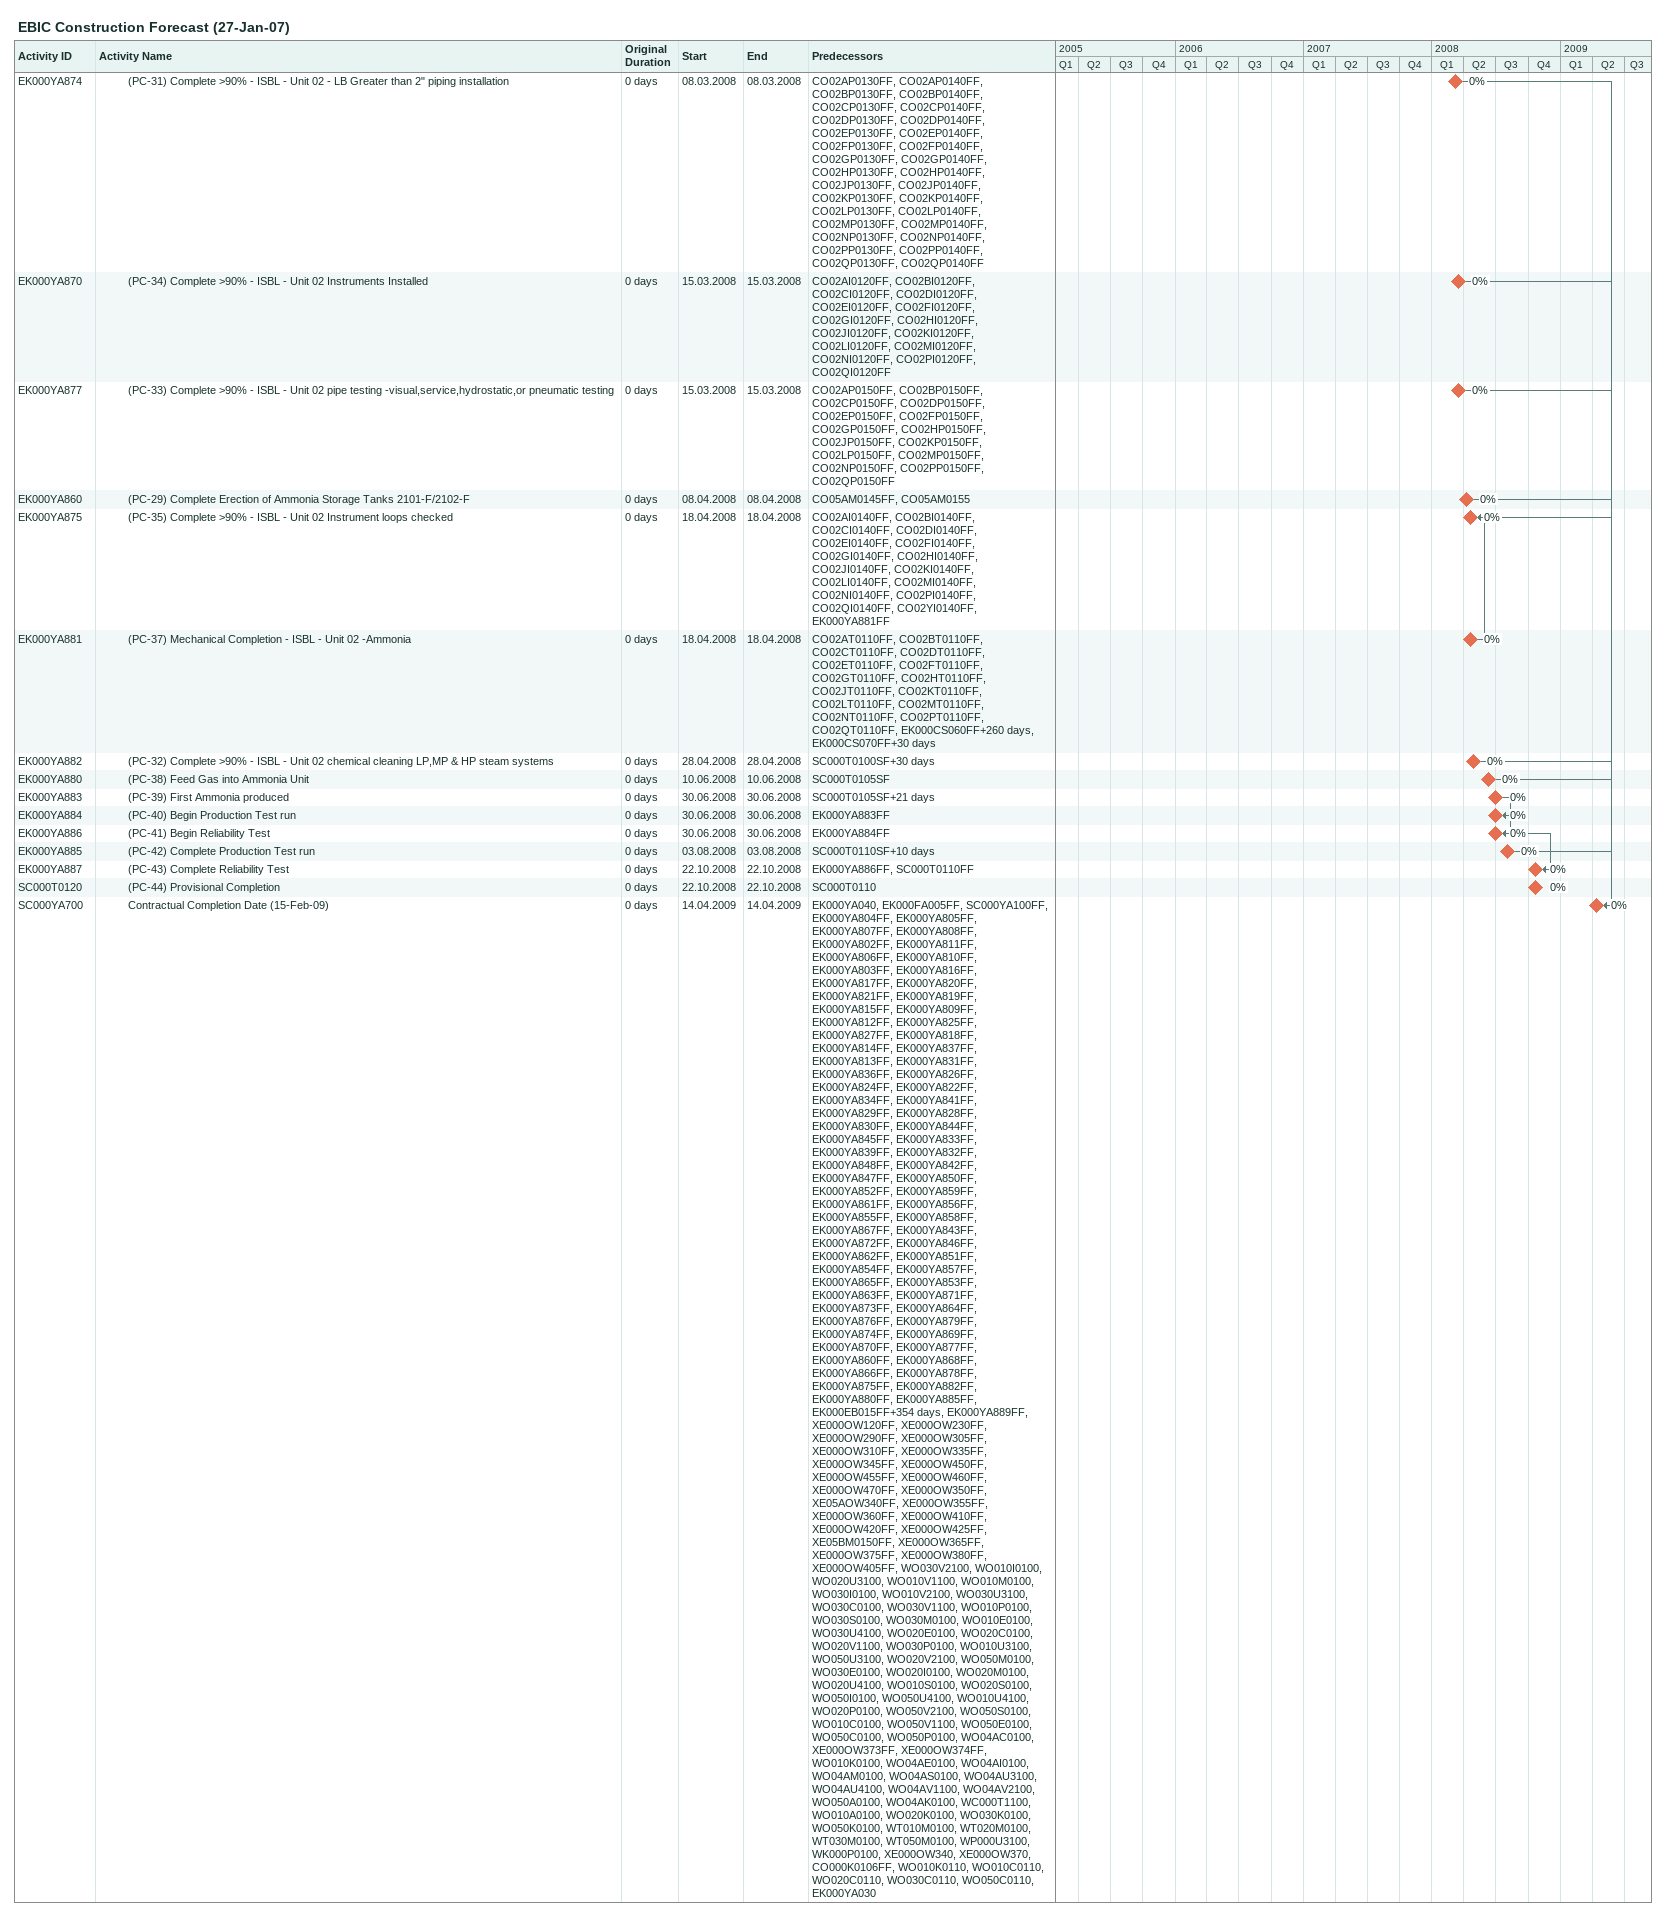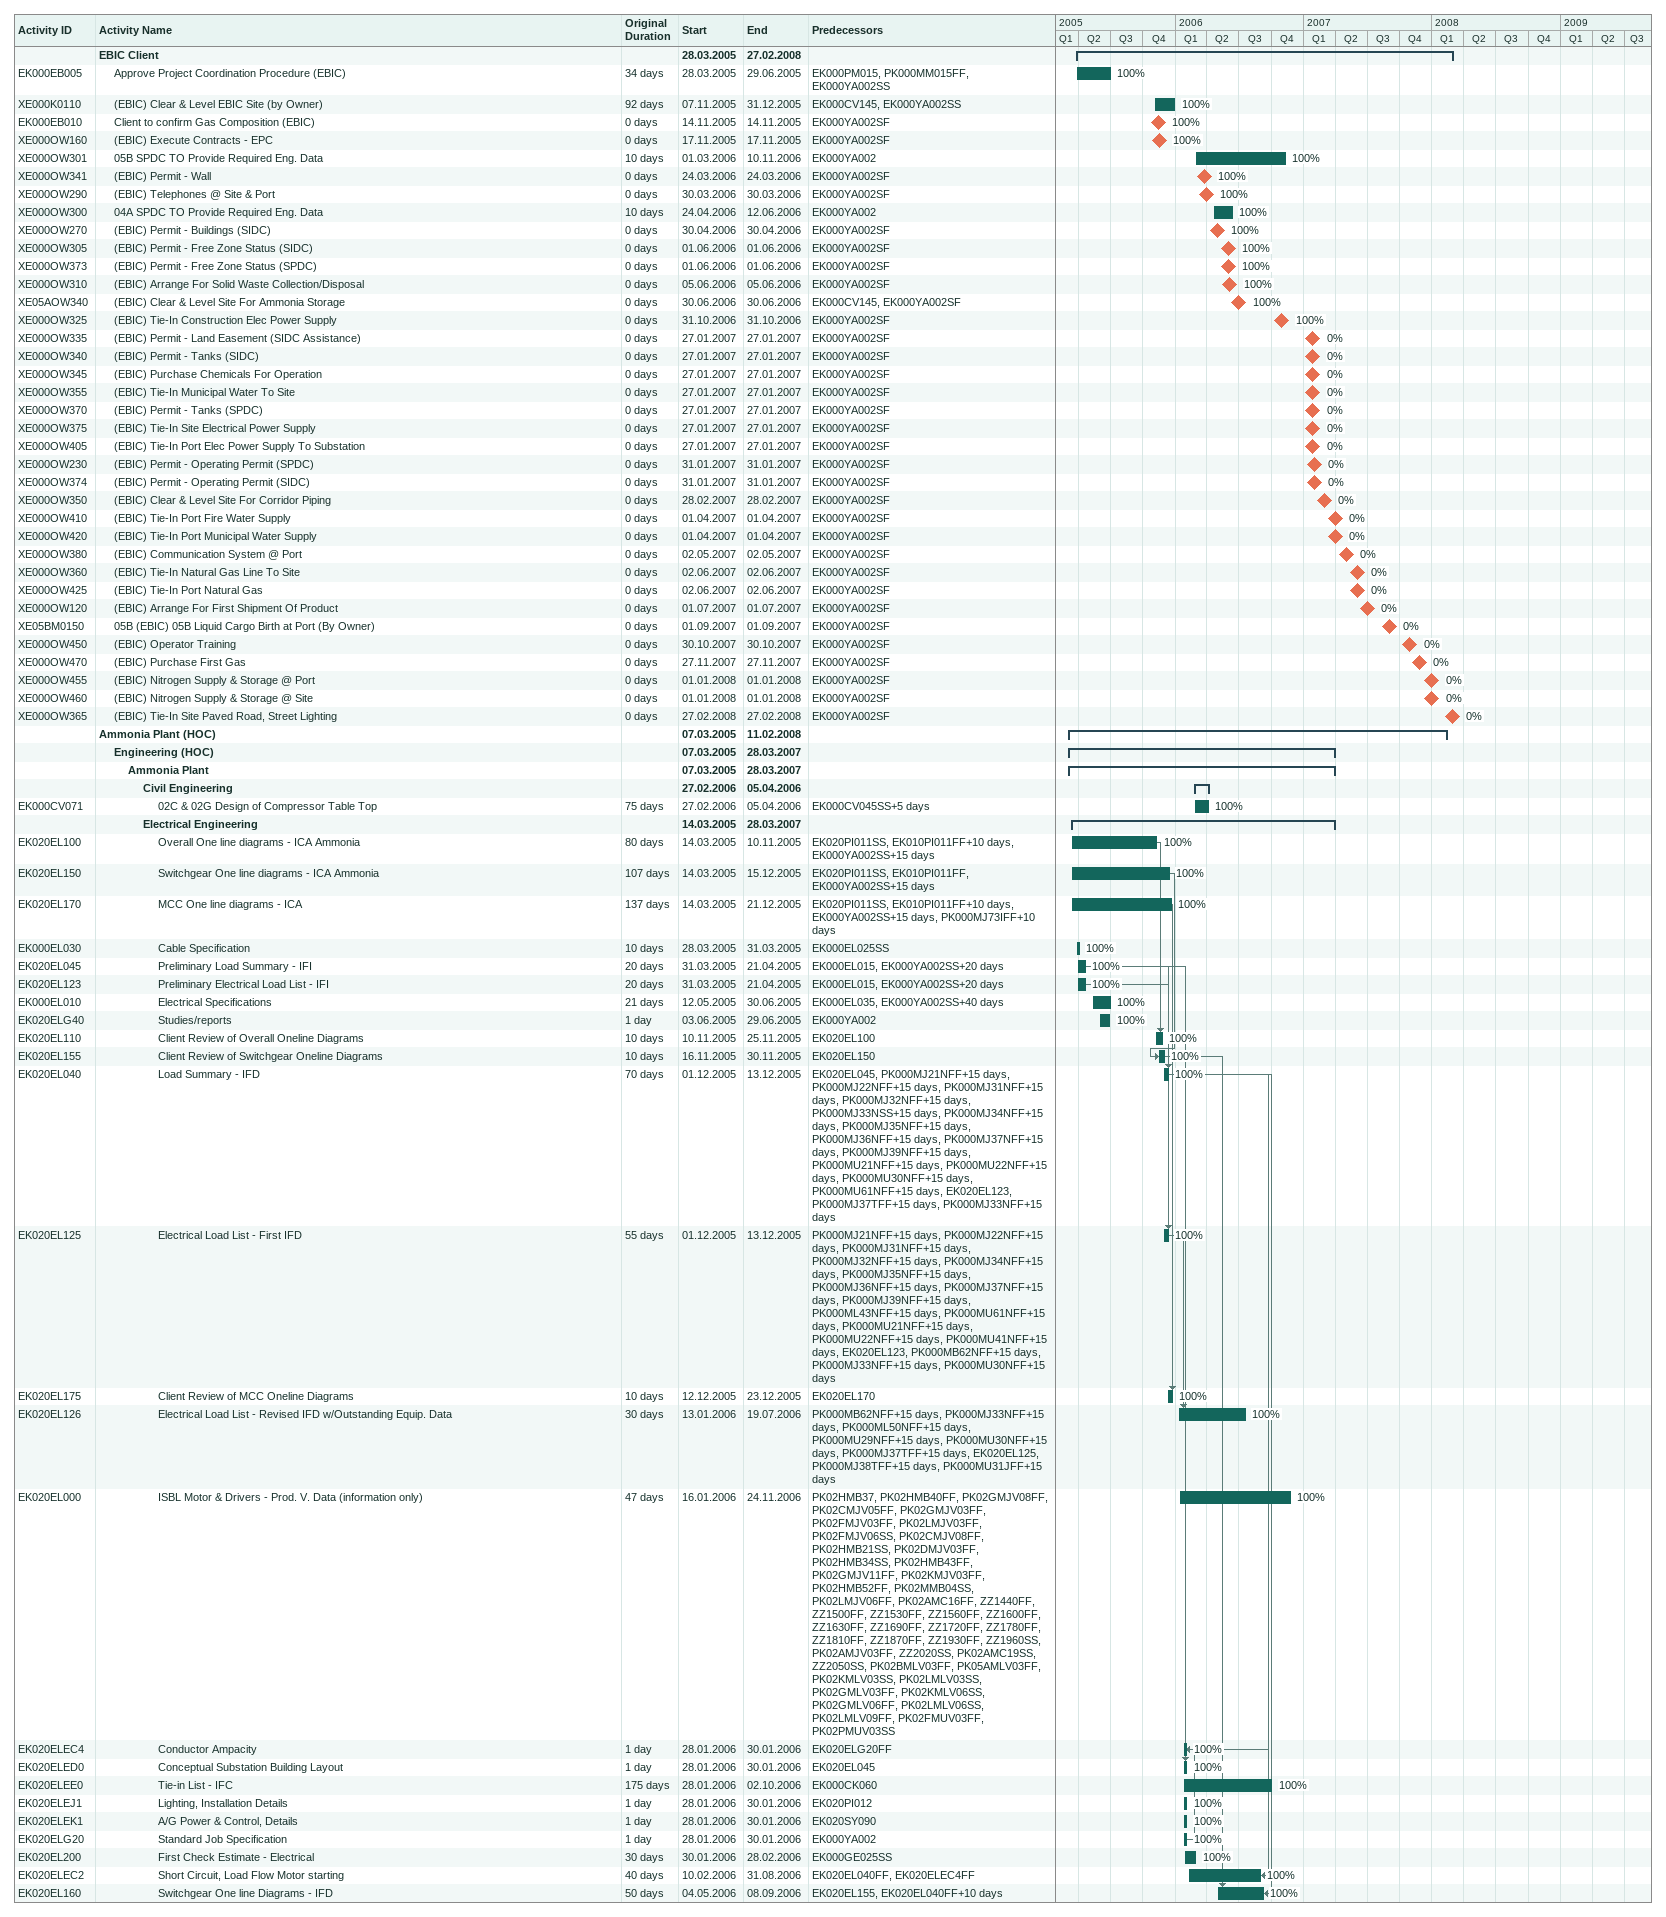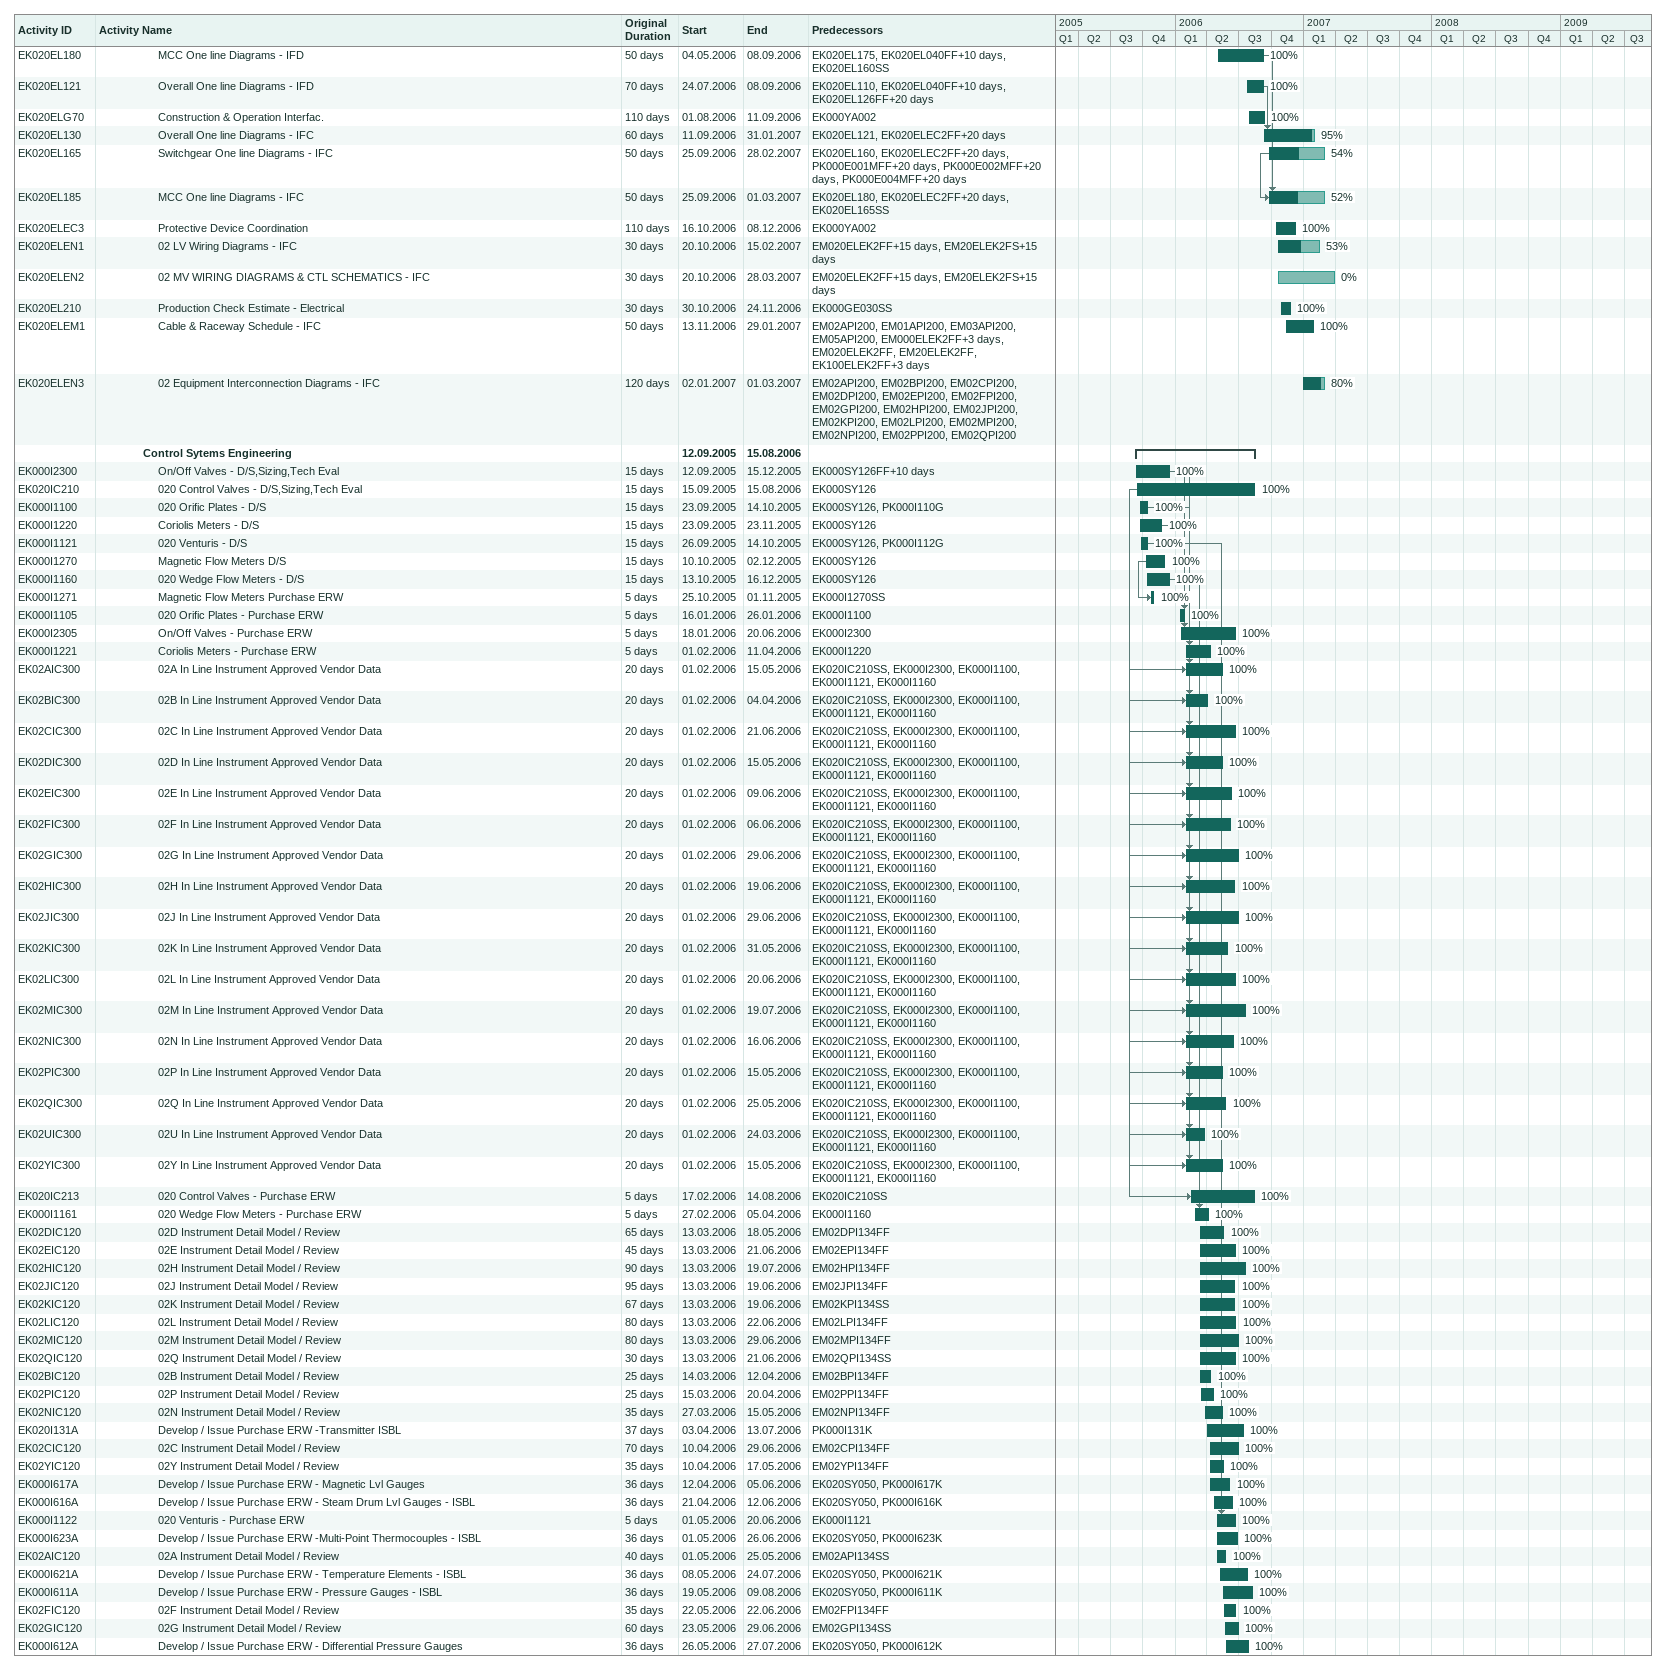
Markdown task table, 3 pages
EBIC Construction Forecast (27-Jan-07)

| ID | Level | Task | Original duration | Start | Finish | Predecessors | % complete |
|---|---|---|---|---|---|---|---|
| EK000YA874 | 3 | (PC-31) Complete >90% - ISBL - Unit 02 - LB Greater than 2" piping installation | 0d | 2008-03-08 | 2008-03-08 | CO02AP0130FF, CO02AP0140FF, CO02BP0130FF, CO02BP0140FF, CO02CP0130FF, CO02CP0140FF, CO02DP0130FF, CO02DP0140FF, CO02EP0130FF, CO02EP0140FF, CO02FP0130FF, CO02FP0140FF, CO02GP0130FF, CO02GP0140FF, CO02HP0130FF, CO02HP0140FF, CO02JP0130FF, CO02JP0140FF, CO02KP0130FF, CO02KP0140FF, CO02LP0130FF, CO02LP0140FF, CO02MP0130FF, CO02MP0140FF, CO02NP0130FF, CO02NP0140FF, CO02PP0130FF, CO02PP0140FF, CO02QP0130FF, CO02QP0140FF | 0 |
| EK000YA870 | 3 | (PC-34) Complete >90% - ISBL - Unit 02 Instruments Installed | 0d | 2008-03-15 | 2008-03-15 | CO02AI0120FF, CO02BI0120FF, CO02CI0120FF, CO02DI0120FF, CO02EI0120FF, CO02FI0120FF, CO02GI0120FF, CO02HI0120FF, CO02JI0120FF, CO02KI0120FF, CO02LI0120FF, CO02MI0120FF, CO02NI0120FF, CO02PI0120FF, CO02QI0120FF | 0 |
| EK000YA877 | 3 | (PC-33) Complete >90% - ISBL - Unit 02 pipe testing -visual,service,hydrostatic,or pneumatic testing | 0d | 2008-03-15 | 2008-03-15 | CO02AP0150FF, CO02BP0150FF, CO02CP0150FF, CO02DP0150FF, CO02EP0150FF, CO02FP0150FF, CO02GP0150FF, CO02HP0150FF, CO02JP0150FF, CO02KP0150FF, CO02LP0150FF, CO02MP0150FF, CO02NP0150FF, CO02PP0150FF, CO02QP0150FF | 0 |
| EK000YA860 | 3 | (PC-29) Complete Erection of Ammonia Storage Tanks 2101-F/2102-F | 0d | 2008-04-08 | 2008-04-08 | CO05AM0145FF, CO05AM0155 | 0 |
| EK000YA875 | 3 | (PC-35) Complete >90% - ISBL - Unit 02 Instrument loops checked | 0d | 2008-04-18 | 2008-04-18 | CO02AI0140FF, CO02BI0140FF, CO02CI0140FF, CO02DI0140FF, CO02EI0140FF, CO02FI0140FF, CO02GI0140FF, CO02HI0140FF, CO02JI0140FF, CO02KI0140FF, CO02LI0140FF, CO02MI0140FF, CO02NI0140FF, CO02PI0140FF, CO02QI0140FF, CO02YI0140FF, EK000YA881FF | 0 |
| EK000YA881 | 3 | (PC-37) Mechanical Completion - ISBL - Unit 02 -Ammonia | 0d | 2008-04-18 | 2008-04-18 | CO02AT0110FF, CO02BT0110FF, CO02CT0110FF, CO02DT0110FF, CO02ET0110FF, CO02FT0110FF, CO02GT0110FF, CO02HT0110FF, CO02JT0110FF, CO02KT0110FF, CO02LT0110FF, CO02MT0110FF, CO02NT0110FF, CO02PT0110FF, CO02QT0110FF, EK000CS060FF+260d, EK000CS070FF+30d | 0 |
| EK000YA882 | 3 | (PC-32) Complete >90% - ISBL - Unit 02 chemical cleaning LP,MP & HP steam systems | 0d | 2008-04-28 | 2008-04-28 | SC000T0100SF+30d | 0 |
| EK000YA880 | 3 | (PC-38) Feed Gas into Ammonia Unit | 0d | 2008-06-10 | 2008-06-10 | SC000T0105SF | 0 |
| EK000YA883 | 3 | (PC-39) First Ammonia produced | 0d | 2008-06-30 | 2008-06-30 | SC000T0105SF+21d | 0 |
| EK000YA884 | 3 | (PC-40) Begin Production Test run | 0d | 2008-06-30 | 2008-06-30 | EK000YA883FF | 0 |
| EK000YA886 | 3 | (PC-41) Begin Reliability Test | 0d | 2008-06-30 | 2008-06-30 | EK000YA884FF | 0 |
| EK000YA885 | 3 | (PC-42) Complete Production Test run | 0d | 2008-08-03 | 2008-08-03 | SC000T0110SF+10d | 0 |
| EK000YA887 | 3 | (PC-43) Complete Reliability Test | 0d | 2008-10-22 | 2008-10-22 | EK000YA886FF, SC000T0110FF | 0 |
| SC000T0120 | 3 | (PC-44) Provisional Completion | 0d | 2008-10-22 | 2008-10-22 | SC000T0110 | 0 |
| SC000YA700 | 3 | Contractual Completion Date (15-Feb-09) | 0d | 2009-04-14 | 2009-04-14 | EK000YA040, EK000FA005FF, SC000YA100FF, EK000YA804FF, EK000YA805FF, EK000YA807FF, EK000YA808FF, EK000YA802FF, EK000YA811FF, EK000YA806FF, EK000YA810FF, EK000YA803FF, EK000YA816FF, EK000YA817FF, EK000YA820FF, EK000YA821FF, EK000YA819FF, EK000YA815FF, EK000YA809FF, EK000YA812FF, EK000YA825FF, EK000YA827FF, EK000YA818FF, EK000YA814FF, EK000YA837FF, EK000YA813FF, EK000YA831FF, EK000YA836FF, EK000YA826FF, EK000YA824FF, EK000YA822FF, EK000YA834FF, EK000YA841FF, EK000YA829FF, EK000YA828FF, EK000YA830FF, EK000YA844FF, EK000YA845FF, EK000YA833FF, EK000YA839FF, EK000YA832FF, EK000YA848FF, EK000YA842FF, EK000YA847FF, EK000YA850FF, EK000YA852FF, EK000YA859FF, EK000YA861FF, EK000YA856FF, EK000YA855FF, EK000YA858FF, EK000YA867FF, EK000YA843FF, EK000YA872FF, EK000YA846FF, EK000YA862FF, EK000YA851FF, EK000YA854FF, EK000YA857FF, EK000YA865FF, EK000YA853FF, EK000YA863FF, EK000YA871FF, EK000YA873FF, EK000YA864FF, EK000YA876FF, EK000YA879FF, EK000YA874FF, EK000YA869FF, EK000YA870FF, EK000YA877FF, EK000YA860FF, EK000YA868FF, EK000YA866FF, EK000YA878FF, EK000YA875FF, EK000YA882FF, EK000YA880FF, EK000YA885FF, EK000EB015FF+354d, EK000YA889FF, XE000OW120FF, XE000OW230FF, XE000OW290FF, XE000OW305FF, XE000OW310FF, XE000OW335FF, XE000OW345FF, XE000OW450FF, XE000OW455FF, XE000OW460FF, XE000OW470FF, XE000OW350FF, XE05AOW340FF, XE000OW355FF, XE000OW360FF, XE000OW410FF, XE000OW420FF, XE000OW425FF, XE05BM0150FF, XE000OW365FF, XE000OW375FF, XE000OW380FF, XE000OW405FF, WO030V2100, WO010I0100, WO020U3100, WO010V1100, WO010M0100, WO030I0100, WO010V2100, WO030U3100, WO030C0100, WO030V1100, WO010P0100, WO030S0100, WO030M0100, WO010E0100, WO030U4100, WO020E0100, WO020C0100, WO020V1100, WO030P0100, WO010U3100, WO050U3100, WO020V2100, WO050M0100, WO030E0100, WO020I0100, WO020M0100, WO020U4100, WO010S0100, WO020S0100, WO050I0100, WO050U4100, WO010U4100, WO020P0100, WO050V2100, WO050S0100, WO010C0100, WO050V1100, WO050E0100, WO050C0100, WO050P0100, WO04AC0100, XE000OW373FF, XE000OW374FF, WO010K0100, WO04AE0100, WO04AI0100, WO04AM0100, WO04AS0100, WO04AU3100, WO04AU4100, WO04AV1100, WO04AV2100, WO050A0100, WO04AK0100, WC000T1100, WO010A0100, WO020K0100, WO030K0100, WO050K0100, WT010M0100, WT020M0100, WT030M0100, WT050M0100, WP000U3100, WK000P0100, XE000OW340, XE000OW370, CO000K0106FF, WO010K0110, WO010C0110, WO020C0110, WO030C0110, WO050C0110, EK000YA030 | 0 |
|  | 1 | **EBIC Client** |  | 2005-03-28 | 2008-02-27 |  |  |
| EK000EB005 | 2 | Approve Project Coordination Procedure (EBIC) | 34d | 2005-03-28 | 2005-06-29 | EK000PM015, PK000MM015FF, EK000YA002SS | 100 |
| XE000K0110 | 2 | (EBIC) Clear & Level EBIC Site (by Owner) | 92d | 2005-11-07 | 2005-12-31 | EK000CV145, EK000YA002SS | 100 |
| EK000EB010 | 2 | Client to confirm Gas Composition (EBIC) | 0d | 2005-11-14 | 2005-11-14 | EK000YA002SF | 100 |
| XE000OW160 | 2 | (EBIC) Execute Contracts - EPC | 0d | 2005-11-17 | 2005-11-17 | EK000YA002SF | 100 |
| XE000OW301 | 2 | 05B SPDC TO Provide Required Eng. Data | 10d | 2006-03-01 | 2006-11-10 | EK000YA002 | 100 |
| XE000OW341 | 2 | (EBIC) Permit - Wall | 0d | 2006-03-24 | 2006-03-24 | EK000YA002SF | 100 |
| XE000OW290 | 2 | (EBIC) Telephones @ Site & Port | 0d | 2006-03-30 | 2006-03-30 | EK000YA002SF | 100 |
| XE000OW300 | 2 | 04A SPDC TO Provide Required Eng. Data | 10d | 2006-04-24 | 2006-06-12 | EK000YA002 | 100 |
| XE000OW270 | 2 | (EBIC) Permit - Buildings (SIDC) | 0d | 2006-04-30 | 2006-04-30 | EK000YA002SF | 100 |
| XE000OW305 | 2 | (EBIC) Permit - Free Zone Status (SIDC) | 0d | 2006-06-01 | 2006-06-01 | EK000YA002SF | 100 |
| XE000OW373 | 2 | (EBIC) Permit - Free Zone Status (SPDC) | 0d | 2006-06-01 | 2006-06-01 | EK000YA002SF | 100 |
| XE000OW310 | 2 | (EBIC) Arrange For Solid Waste Collection/Disposal | 0d | 2006-06-05 | 2006-06-05 | EK000YA002SF | 100 |
| XE05AOW340 | 2 | (EBIC) Clear & Level Site For Ammonia Storage | 0d | 2006-06-30 | 2006-06-30 | EK000CV145, EK000YA002SF | 100 |
| XE000OW325 | 2 | (EBIC) Tie-In Construction Elec Power Supply | 0d | 2006-10-31 | 2006-10-31 | EK000YA002SF | 100 |
| XE000OW335 | 2 | (EBIC) Permit - Land Easement (SIDC Assistance) | 0d | 2007-01-27 | 2007-01-27 | EK000YA002SF | 0 |
| XE000OW340 | 2 | (EBIC) Permit - Tanks (SIDC) | 0d | 2007-01-27 | 2007-01-27 | EK000YA002SF | 0 |
| XE000OW345 | 2 | (EBIC) Purchase Chemicals For Operation | 0d | 2007-01-27 | 2007-01-27 | EK000YA002SF | 0 |
| XE000OW355 | 2 | (EBIC) Tie-In Municipal Water To Site | 0d | 2007-01-27 | 2007-01-27 | EK000YA002SF | 0 |
| XE000OW370 | 2 | (EBIC) Permit - Tanks (SPDC) | 0d | 2007-01-27 | 2007-01-27 | EK000YA002SF | 0 |
| XE000OW375 | 2 | (EBIC) Tie-In Site Electrical Power Supply | 0d | 2007-01-27 | 2007-01-27 | EK000YA002SF | 0 |
| XE000OW405 | 2 | (EBIC) Tie-In Port Elec Power Supply To Substation | 0d | 2007-01-27 | 2007-01-27 | EK000YA002SF | 0 |
| XE000OW230 | 2 | (EBIC) Permit - Operating Permit (SPDC) | 0d | 2007-01-31 | 2007-01-31 | EK000YA002SF | 0 |
| XE000OW374 | 2 | (EBIC) Permit - Operating Permit (SIDC) | 0d | 2007-01-31 | 2007-01-31 | EK000YA002SF | 0 |
| XE000OW350 | 2 | (EBIC) Clear & Level Site For Corridor Piping | 0d | 2007-02-28 | 2007-02-28 | EK000YA002SF | 0 |
| XE000OW410 | 2 | (EBIC) Tie-In Port Fire Water Supply | 0d | 2007-04-01 | 2007-04-01 | EK000YA002SF | 0 |
| XE000OW420 | 2 | (EBIC) Tie-In Port Municipal Water Supply | 0d | 2007-04-01 | 2007-04-01 | EK000YA002SF | 0 |
| XE000OW380 | 2 | (EBIC) Communication System @ Port | 0d | 2007-05-02 | 2007-05-02 | EK000YA002SF | 0 |
| XE000OW360 | 2 | (EBIC) Tie-In Natural Gas Line To Site | 0d | 2007-06-02 | 2007-06-02 | EK000YA002SF | 0 |
| XE000OW425 | 2 | (EBIC) Tie-In Port Natural Gas | 0d | 2007-06-02 | 2007-06-02 | EK000YA002SF | 0 |
| XE000OW120 | 2 | (EBIC) Arrange For First Shipment Of Product | 0d | 2007-07-01 | 2007-07-01 | EK000YA002SF | 0 |
| XE05BM0150 | 2 | 05B (EBIC) 05B Liquid Cargo Birth at Port (By Owner) | 0d | 2007-09-01 | 2007-09-01 | EK000YA002SF | 0 |
| XE000OW450 | 2 | (EBIC) Operator Training | 0d | 2007-10-30 | 2007-10-30 | EK000YA002SF | 0 |
| XE000OW470 | 2 | (EBIC) Purchase First Gas | 0d | 2007-11-27 | 2007-11-27 | EK000YA002SF | 0 |
| XE000OW455 | 2 | (EBIC) Nitrogen Supply & Storage @ Port | 0d | 2008-01-01 | 2008-01-01 | EK000YA002SF | 0 |
| XE000OW460 | 2 | (EBIC) Nitrogen Supply & Storage @ Site | 0d | 2008-01-01 | 2008-01-01 | EK000YA002SF | 0 |
| XE000OW365 | 2 | (EBIC) Tie-In Site Paved Road, Street Lighting | 0d | 2008-02-27 | 2008-02-27 | EK000YA002SF | 0 |
|  | 1 | **Ammonia Plant (HOC)** |  | 2005-03-07 | 2008-02-11 |  |  |
|  | 2 | **Engineering (HOC)** |  | 2005-03-07 | 2007-03-28 |  |  |
|  | 3 | **Ammonia Plant** |  | 2005-03-07 | 2007-03-28 |  |  |
|  | 4 | **Civil Engineering** |  | 2006-02-27 | 2006-04-05 |  |  |
| EK000CV071 | 5 | 02C & 02G Design of Compressor Table Top | 75d | 2006-02-27 | 2006-04-05 | EK000CV045SS+5d | 100 |
|  | 4 | **Electrical Engineering** |  | 2005-03-14 | 2007-03-28 |  |  |
| EK020EL100 | 5 | Overall One line diagrams - ICA Ammonia | 80d | 2005-03-14 | 2005-11-10 | EK020PI011SS, EK010PI011FF+10d, EK000YA002SS+15d | 100 |
| EK020EL150 | 5 | Switchgear One line diagrams - ICA Ammonia | 107d | 2005-03-14 | 2005-12-15 | EK020PI011SS, EK010PI011FF, EK000YA002SS+15d | 100 |
| EK020EL170 | 5 | MCC One line diagrams - ICA | 137d | 2005-03-14 | 2005-12-21 | EK020PI011SS, EK010PI011FF+10d, EK000YA002SS+15d, PK000MJ73IFF+10d | 100 |
| EK000EL030 | 5 | Cable Specification | 10d | 2005-03-28 | 2005-03-31 | EK000EL025SS | 100 |
| EK020EL045 | 5 | Preliminary Load Summary - IFI | 20d | 2005-03-31 | 2005-04-21 | EK000EL015, EK000YA002SS+20d | 100 |
| EK020EL123 | 5 | Preliminary Electrical Load List - IFI | 20d | 2005-03-31 | 2005-04-21 | EK000EL015, EK000YA002SS+20d | 100 |
| EK000EL010 | 5 | Electrical Specifications | 21d | 2005-05-12 | 2005-06-30 | EK000EL035, EK000YA002SS+40d | 100 |
| EK020ELG40 | 5 | Studies/reports | 1d | 2005-06-03 | 2005-06-29 | EK000YA002 | 100 |
| EK020EL110 | 5 | Client Review of Overall Oneline Diagrams | 10d | 2005-11-10 | 2005-11-25 | EK020EL100 | 100 |
| EK020EL155 | 5 | Client Review of Switchgear Oneline Diagrams | 10d | 2005-11-16 | 2005-11-30 | EK020EL150 | 100 |
| EK020EL040 | 5 | Load Summary - IFD | 70d | 2005-12-01 | 2005-12-13 | EK020EL045, PK000MJ21NFF+15d, PK000MJ22NFF+15d, PK000MJ31NFF+15d, PK000MJ32NFF+15d, PK000MJ33NSS+15d, PK000MJ34NFF+15d, PK000MJ35NFF+15d, PK000MJ36NFF+15d, PK000MJ37NFF+15d, PK000MJ39NFF+15d, PK000MU21NFF+15d, PK000MU22NFF+15d, PK000MU30NFF+15d, PK000MU61NFF+15d, EK020EL123, PK000MJ37TFF+15d, PK000MJ33NFF+15d | 100 |
| EK020EL125 | 5 | Electrical Load List - First IFD | 55d | 2005-12-01 | 2005-12-13 | PK000MJ21NFF+15d, PK000MJ22NFF+15d, PK000MJ31NFF+15d, PK000MJ32NFF+15d, PK000MJ34NFF+15d, PK000MJ35NFF+15d, PK000MJ36NFF+15d, PK000MJ37NFF+15d, PK000MJ39NFF+15d, PK000ML43NFF+15d, PK000MU61NFF+15d, PK000MU21NFF+15d, PK000MU22NFF+15d, PK000MU41NFF+15d, EK020EL123, PK000MB62NFF+15d, PK000MJ33NFF+15d, PK000MU30NFF+15d | 100 |
| EK020EL175 | 5 | Client Review of MCC Oneline Diagrams | 10d | 2005-12-12 | 2005-12-23 | EK020EL170 | 100 |
| EK020EL126 | 5 | Electrical Load List - Revised IFD w/Outstanding Equip. Data | 30d | 2006-01-13 | 2006-07-19 | PK000MB62NFF+15d, PK000MJ33NFF+15d, PK000ML50NFF+15d, PK000MU29NFF+15d, PK000MU30NFF+15d, PK000MJ37TFF+15d, EK020EL125, PK000MJ38TFF+15d, PK000MU31JFF+15d | 100 |
| EK020EL000 | 5 | ISBL Motor & Drivers - Prod. V. Data (information only) | 47d | 2006-01-16 | 2006-11-24 | PK02HMB37, PK02HMB40FF, PK02GMJV08FF, PK02CMJV05FF, PK02GMJV03FF, PK02FMJV03FF, PK02LMJV03FF, PK02FMJV06SS, PK02CMJV08FF, PK02HMB21SS, PK02DMJV03FF, PK02HMB34SS, PK02HMB43FF, PK02GMJV11FF, PK02KMJV03FF, PK02HMB52FF, PK02MMB04SS, PK02LMJV06FF, PK02AMC16FF, ZZ1440FF, ZZ1500FF, ZZ1530FF, ZZ1560FF, ZZ1600FF, ZZ1630FF, ZZ1690FF, ZZ1720FF, ZZ1780FF, ZZ1810FF, ZZ1870FF, ZZ1930FF, ZZ1960SS, PK02AMJV03FF, ZZ2020SS, PK02AMC19SS, ZZ2050SS, PK02BMLV03FF, PK05AMLV03FF, PK02KMLV03SS, PK02LMLV03SS, PK02GMLV03FF, PK02KMLV06SS, PK02GMLV06FF, PK02LMLV06SS, PK02LMLV09FF, PK02FMUV03FF, PK02PMUV03SS | 100 |
| EK020ELEC4 | 5 | Conductor Ampacity | 1d | 2006-01-28 | 2006-01-30 | EK020ELG20FF | 100 |
| EK020ELED0 | 5 | Conceptual Substation Building Layout | 1d | 2006-01-28 | 2006-01-30 | EK020EL045 | 100 |
| EK020ELEE0 | 5 | Tie-in List - IFC | 175d | 2006-01-28 | 2006-10-02 | EK000CK060 | 100 |
| EK020ELEJ1 | 5 | Lighting, Installation Details | 1d | 2006-01-28 | 2006-01-30 | EK020PI012 | 100 |
| EK020ELEK1 | 5 | A/G Power & Control, Details | 1d | 2006-01-28 | 2006-01-30 | EK020SY090 | 100 |
| EK020ELG20 | 5 | Standard Job Specification | 1d | 2006-01-28 | 2006-01-30 | EK000YA002 | 100 |
| EK020EL200 | 5 | First Check Estimate - Electrical | 30d | 2006-01-30 | 2006-02-28 | EK000GE025SS | 100 |
| EK020ELEC2 | 5 | Short Circuit, Load Flow Motor starting | 40d | 2006-02-10 | 2006-08-31 | EK020EL040FF, EK020ELEC4FF | 100 |
| EK020EL160 | 5 | Switchgear One line Diagrams - IFD | 50d | 2006-05-04 | 2006-09-08 | EK020EL155, EK020EL040FF+10d | 100 |
| EK020EL180 | 5 | MCC One line Diagrams - IFD | 50d | 2006-05-04 | 2006-09-08 | EK020EL175, EK020EL040FF+10d, EK020EL160SS | 100 |
| EK020EL121 | 5 | Overall One line Diagrams - IFD | 70d | 2006-07-24 | 2006-09-08 | EK020EL110, EK020EL040FF+10d, EK020EL126FF+20d | 100 |
| EK020ELG70 | 5 | Construction & Operation Interfac. | 110d | 2006-08-01 | 2006-09-11 | EK000YA002 | 100 |
| EK020EL130 | 5 | Overall One line Diagrams - IFC | 60d | 2006-09-11 | 2007-01-31 | EK020EL121, EK020ELEC2FF+20d | 95 |
| EK020EL165 | 5 | Switchgear One line Diagrams - IFC | 50d | 2006-09-25 | 2007-02-28 | EK020EL160, EK020ELEC2FF+20d, PK000E001MFF+20d, PK000E002MFF+20d, PK000E004MFF+20d | 54 |
| EK020EL185 | 5 | MCC One line Diagrams - IFC | 50d | 2006-09-25 | 2007-03-01 | EK020EL180, EK020ELEC2FF+20d, EK020EL165SS | 52 |
| EK020ELEC3 | 5 | Protective Device Coordination | 110d | 2006-10-16 | 2006-12-08 | EK000YA002 | 100 |
| EK020ELEN1 | 5 | 02 LV Wiring Diagrams - IFC | 30d | 2006-10-20 | 2007-02-15 | EM020ELEK2FF+15d, EM20ELEK2FS+15d | 53 |
| EK020ELEN2 | 5 | 02 MV WIRING DIAGRAMS & CTL SCHEMATICS - IFC | 30d | 2006-10-20 | 2007-03-28 | EM020ELEK2FF+15d, EM20ELEK2FS+15d | 0 |
| EK020EL210 | 5 | Production Check Estimate - Electrical | 30d | 2006-10-30 | 2006-11-24 | EK000GE030SS | 100 |
| EK020ELEM1 | 5 | Cable & Raceway Schedule - IFC | 50d | 2006-11-13 | 2007-01-29 | EM02API200, EM01API200, EM03API200, EM05API200, EM000ELEK2FF+3d, EM020ELEK2FF, EM20ELEK2FF, EK100ELEK2FF+3d | 100 |
| EK020ELEN3 | 5 | 02 Equipment Interconnection Diagrams - IFC | 120d | 2007-01-02 | 2007-03-01 | EM02API200, EM02BPI200, EM02CPI200, EM02DPI200, EM02EPI200, EM02FPI200, EM02GPI200, EM02HPI200, EM02JPI200, EM02KPI200, EM02LPI200, EM02MPI200, EM02NPI200, EM02PPI200, EM02QPI200 | 80 |
|  | 4 | **Control Sytems Engineering** |  | 2005-09-12 | 2006-08-15 |  |  |
| EK000I2300 | 5 | On/Off Valves - D/S,Sizing,Tech Eval | 15d | 2005-09-12 | 2005-12-15 | EK000SY126FF+10d | 100 |
| EK020IC210 | 5 | 020 Control Valves - D/S,Sizing,Tech Eval | 15d | 2005-09-15 | 2006-08-15 | EK000SY126 | 100 |
| EK000I1100 | 5 | 020 Orific Plates - D/S | 15d | 2005-09-23 | 2005-10-14 | EK000SY126, PK000I110G | 100 |
| EK000I1220 | 5 | Coriolis Meters - D/S | 15d | 2005-09-23 | 2005-11-23 | EK000SY126 | 100 |
| EK000I1121 | 5 | 020 Venturis - D/S | 15d | 2005-09-26 | 2005-10-14 | EK000SY126, PK000I112G | 100 |
| EK000I1270 | 5 | Magnetic Flow Meters D/S | 15d | 2005-10-10 | 2005-12-02 | EK000SY126 | 100 |
| EK000I1160 | 5 | 020 Wedge Flow Meters - D/S | 15d | 2005-10-13 | 2005-12-16 | EK000SY126 | 100 |
| EK000I1271 | 5 | Magnetic Flow Meters Purchase ERW | 5d | 2005-10-25 | 2005-11-01 | EK000I1270SS | 100 |
| EK000I1105 | 5 | 020 Orific Plates - Purchase ERW | 5d | 2006-01-16 | 2006-01-26 | EK000I1100 | 100 |
| EK000I2305 | 5 | On/Off Valves - Purchase ERW | 5d | 2006-01-18 | 2006-06-20 | EK000I2300 | 100 |
| EK000I1221 | 5 | Coriolis Meters - Purchase ERW | 5d | 2006-02-01 | 2006-04-11 | EK000I1220 | 100 |
| EK02AIC300 | 5 | 02A In Line Instrument Approved Vendor Data | 20d | 2006-02-01 | 2006-05-15 | EK020IC210SS, EK000I2300, EK000I1100, EK000I1121, EK000I1160 | 100 |
| EK02BIC300 | 5 | 02B In Line Instrument Approved Vendor Data | 20d | 2006-02-01 | 2006-04-04 | EK020IC210SS, EK000I2300, EK000I1100, EK000I1121, EK000I1160 | 100 |
| EK02CIC300 | 5 | 02C In Line Instrument Approved Vendor Data | 20d | 2006-02-01 | 2006-06-21 | EK020IC210SS, EK000I2300, EK000I1100, EK000I1121, EK000I1160 | 100 |
| EK02DIC300 | 5 | 02D In Line Instrument Approved Vendor Data | 20d | 2006-02-01 | 2006-05-15 | EK020IC210SS, EK000I2300, EK000I1100, EK000I1121, EK000I1160 | 100 |
| EK02EIC300 | 5 | 02E In Line Instrument Approved Vendor Data | 20d | 2006-02-01 | 2006-06-09 | EK020IC210SS, EK000I2300, EK000I1100, EK000I1121, EK000I1160 | 100 |
| EK02FIC300 | 5 | 02F In Line Instrument Approved Vendor Data | 20d | 2006-02-01 | 2006-06-06 | EK020IC210SS, EK000I2300, EK000I1100, EK000I1121, EK000I1160 | 100 |
| EK02GIC300 | 5 | 02G In Line Instrument Approved Vendor Data | 20d | 2006-02-01 | 2006-06-29 | EK020IC210SS, EK000I2300, EK000I1100, EK000I1121, EK000I1160 | 100 |
| EK02HIC300 | 5 | 02H In Line Instrument Approved Vendor Data | 20d | 2006-02-01 | 2006-06-19 | EK020IC210SS, EK000I2300, EK000I1100, EK000I1121, EK000I1160 | 100 |
| EK02JIC300 | 5 | 02J In Line Instrument Approved Vendor Data | 20d | 2006-02-01 | 2006-06-29 | EK020IC210SS, EK000I2300, EK000I1100, EK000I1121, EK000I1160 | 100 |
| EK02KIC300 | 5 | 02K In Line Instrument Approved Vendor Data | 20d | 2006-02-01 | 2006-05-31 | EK020IC210SS, EK000I2300, EK000I1100, EK000I1121, EK000I1160 | 100 |
| EK02LIC300 | 5 | 02L In Line Instrument Approved Vendor Data | 20d | 2006-02-01 | 2006-06-20 | EK020IC210SS, EK000I2300, EK000I1100, EK000I1121, EK000I1160 | 100 |
| EK02MIC300 | 5 | 02M In Line Instrument Approved Vendor Data | 20d | 2006-02-01 | 2006-07-19 | EK020IC210SS, EK000I2300, EK000I1100, EK000I1121, EK000I1160 | 100 |
| EK02NIC300 | 5 | 02N In Line Instrument Approved Vendor Data | 20d | 2006-02-01 | 2006-06-16 | EK020IC210SS, EK000I2300, EK000I1100, EK000I1121, EK000I1160 | 100 |
| EK02PIC300 | 5 | 02P In Line Instrument Approved Vendor Data | 20d | 2006-02-01 | 2006-05-15 | EK020IC210SS, EK000I2300, EK000I1100, EK000I1121, EK000I1160 | 100 |
| EK02QIC300 | 5 | 02Q In Line Instrument Approved Vendor Data | 20d | 2006-02-01 | 2006-05-25 | EK020IC210SS, EK000I2300, EK000I1100, EK000I1121, EK000I1160 | 100 |
| EK02UIC300 | 5 | 02U In Line Instrument Approved Vendor Data | 20d | 2006-02-01 | 2006-03-24 | EK020IC210SS, EK000I2300, EK000I1100, EK000I1121, EK000I1160 | 100 |
| EK02YIC300 | 5 | 02Y In Line Instrument Approved Vendor Data | 20d | 2006-02-01 | 2006-05-15 | EK020IC210SS, EK000I2300, EK000I1100, EK000I1121, EK000I1160 | 100 |
| EK020IC213 | 5 | 020 Control Valves - Purchase ERW | 5d | 2006-02-17 | 2006-08-14 | EK020IC210SS | 100 |
| EK000I1161 | 5 | 020 Wedge Flow Meters - Purchase ERW | 5d | 2006-02-27 | 2006-04-05 | EK000I1160 | 100 |
| EK02DIC120 | 5 | 02D Instrument Detail Model / Review | 65d | 2006-03-13 | 2006-05-18 | EM02DPI134FF | 100 |
| EK02EIC120 | 5 | 02E Instrument Detail Model / Review | 45d | 2006-03-13 | 2006-06-21 | EM02EPI134FF | 100 |
| EK02HIC120 | 5 | 02H Instrument Detail Model / Review | 90d | 2006-03-13 | 2006-07-19 | EM02HPI134FF | 100 |
| EK02JIC120 | 5 | 02J Instrument Detail Model / Review | 95d | 2006-03-13 | 2006-06-19 | EM02JPI134FF | 100 |
| EK02KIC120 | 5 | 02K Instrument Detail Model / Review | 67d | 2006-03-13 | 2006-06-19 | EM02KPI134SS | 100 |
| EK02LIC120 | 5 | 02L Instrument Detail Model / Review | 80d | 2006-03-13 | 2006-06-22 | EM02LPI134FF | 100 |
| EK02MIC120 | 5 | 02M Instrument Detail Model / Review | 80d | 2006-03-13 | 2006-06-29 | EM02MPI134FF | 100 |
| EK02QIC120 | 5 | 02Q Instrument Detail Model / Review | 30d | 2006-03-13 | 2006-06-21 | EM02QPI134SS | 100 |
| EK02BIC120 | 5 | 02B Instrument Detail Model / Review | 25d | 2006-03-14 | 2006-04-12 | EM02BPI134FF | 100 |
| EK02PIC120 | 5 | 02P Instrument Detail Model / Review | 25d | 2006-03-15 | 2006-04-20 | EM02PPI134FF | 100 |
| EK02NIC120 | 5 | 02N Instrument Detail Model / Review | 35d | 2006-03-27 | 2006-05-15 | EM02NPI134FF | 100 |
| EK020I131A | 5 | Develop / Issue Purchase ERW -Transmitter ISBL | 37d | 2006-04-03 | 2006-07-13 | PK000I131K | 100 |
| EK02CIC120 | 5 | 02C Instrument Detail Model / Review | 70d | 2006-04-10 | 2006-06-29 | EM02CPI134FF | 100 |
| EK02YIC120 | 5 | 02Y Instrument Detail Model / Review | 35d | 2006-04-10 | 2006-05-17 | EM02YPI134FF | 100 |
| EK000I617A | 5 | Develop / Issue Purchase ERW - Magnetic Lvl Gauges | 36d | 2006-04-12 | 2006-06-05 | EK020SY050, PK000I617K | 100 |
| EK000I616A | 5 | Develop / Issue Purchase ERW - Steam Drum Lvl Gauges - ISBL | 36d | 2006-04-21 | 2006-06-12 | EK020SY050, PK000I616K | 100 |
| EK000I1122 | 5 | 020 Venturis - Purchase ERW | 5d | 2006-05-01 | 2006-06-20 | EK000I1121 | 100 |
| EK000I623A | 5 | Develop / Issue Purchase ERW -Multi-Point Thermocouples - ISBL | 36d | 2006-05-01 | 2006-06-26 | EK020SY050, PK000I623K | 100 |
| EK02AIC120 | 5 | 02A Instrument Detail Model / Review | 40d | 2006-05-01 | 2006-05-25 | EM02API134SS | 100 |
| EK000I621A | 5 | Develop / Issue Purchase ERW - Temperature Elements - ISBL | 36d | 2006-05-08 | 2006-07-24 | EK020SY050, PK000I621K | 100 |
| EK000I611A | 5 | Develop / Issue Purchase ERW - Pressure Gauges - ISBL | 36d | 2006-05-19 | 2006-08-09 | EK020SY050, PK000I611K | 100 |
| EK02FIC120 | 5 | 02F Instrument Detail Model / Review | 35d | 2006-05-22 | 2006-06-22 | EM02FPI134FF | 100 |
| EK02GIC120 | 5 | 02G Instrument Detail Model / Review | 60d | 2006-05-23 | 2006-06-29 | EM02GPI134SS | 100 |
| EK000I612A | 5 | Develop / Issue Purchase ERW - Differential Pressure Gauges | 36d | 2006-05-26 | 2006-07-27 | EK020SY050, PK000I612K | 100 |
